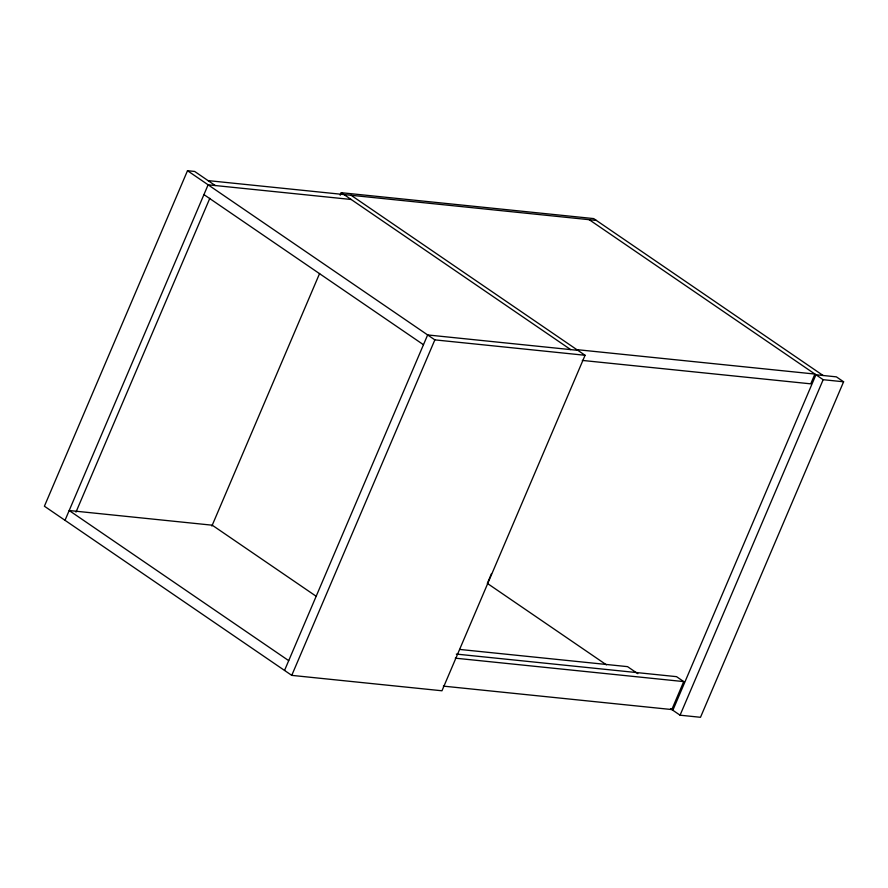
<?xml version="1.0" encoding="UTF-8"?>
<svg xmlns="http://www.w3.org/2000/svg" width="888" height="888" viewBox="0 0 888 888"><rect width="100%" height="100%" fill="white"/><g stroke="black" fill="none" stroke-linecap="round" stroke-linejoin="round"><path stroke-width="1.33" d="M215.273 185.548L194.661 171.451L187.501 170.707L44.4 506.216L291.752 675.368L441.969 690.775L585.07 355.278L351.115 195.282M65.013 520.312L208.114 184.804L351.171 199.478M75.98 512.11L209.823 198.302M340.193 195.26L341.281 192.707L593.684 218.592L823.098 375.491M211.877 526.051L319.613 273.471M284.537 670.44L427.639 334.943L577.855 350.349M291.752 675.368L434.854 339.871L585.07 355.278M491.508 573.604L487.334 583.383L606.426 664.835M456.321 654.079L676.523 676.656L683.738 681.596L671.816 709.556L443.356 686.124M672.849 710.256L815.95 374.758L836.385 376.856L843.6 381.785L700.499 717.293L680.064 715.195L670.551 708.691M680.064 715.195L823.165 379.698L843.6 381.785M208.058 180.608L596.359 220.424M576.823 349.639L814.918 374.059L810.744 383.838L582.284 360.417M459.64 649.428L627.55 666.644L637.85 673.692M455.278 658.163L683.738 681.596M589.21 219.691L823.165 379.698M341.281 192.707L570.707 349.617M187.501 170.707L434.854 339.871M203.94 194.594L423.465 344.722M316.295 596.348L212.243 525.197L69.186 510.522L288.711 660.65"/></g></svg>
